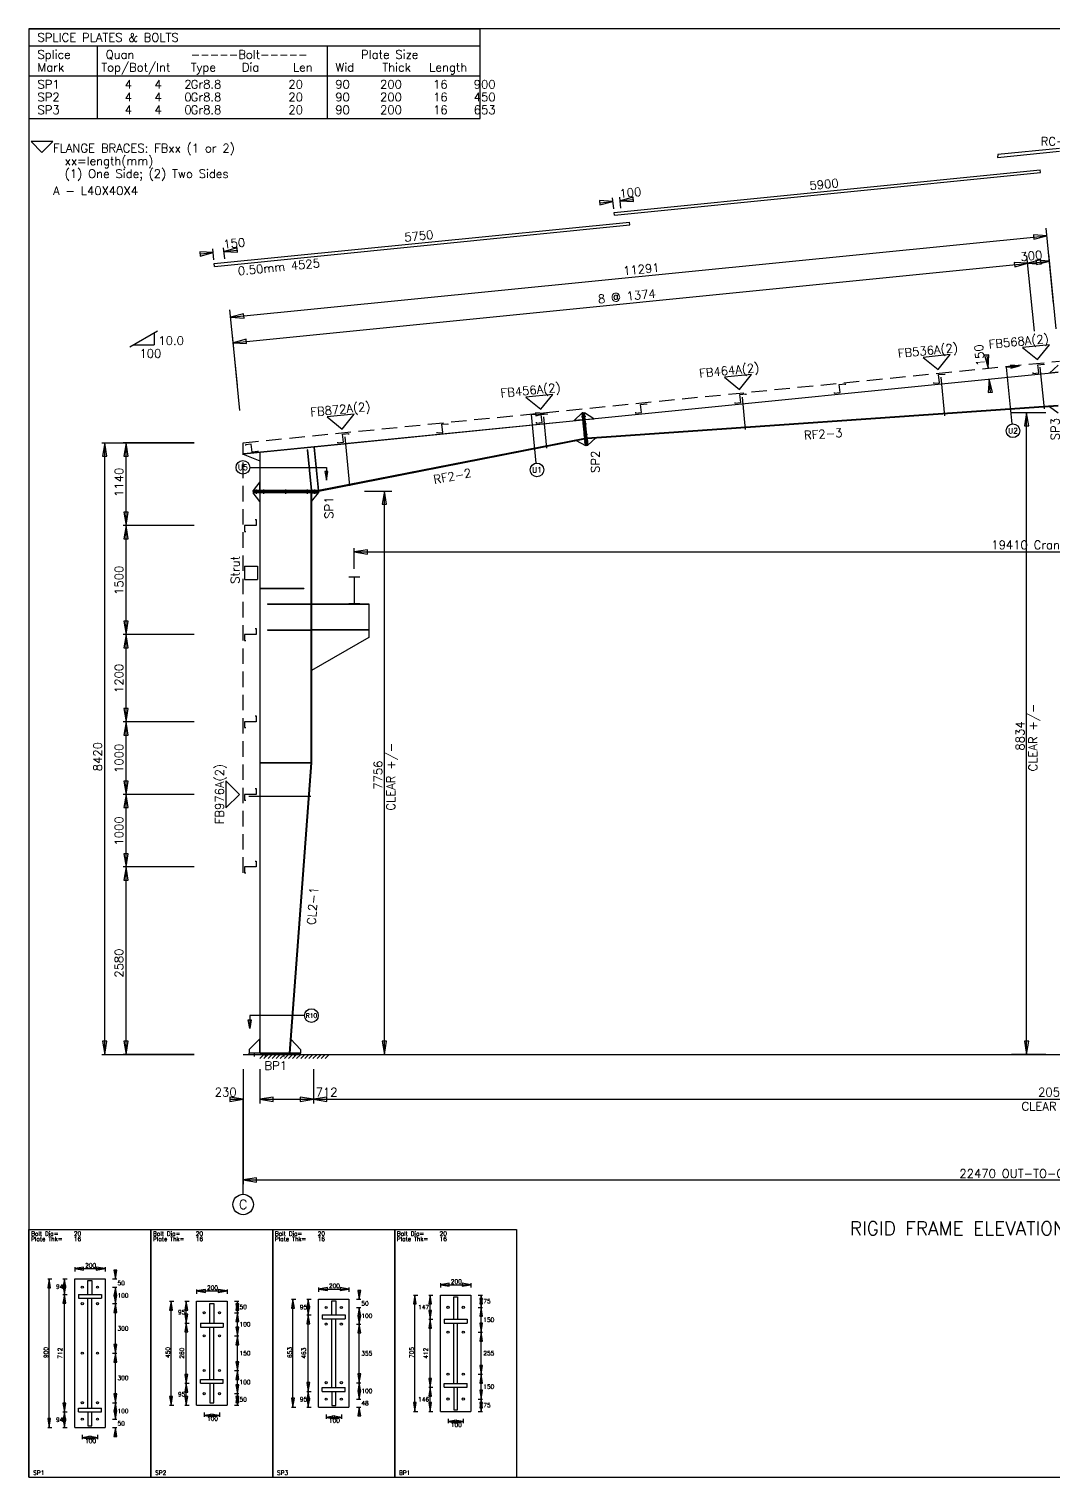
# Model space of a CAD drawing. Extents: x 0 to 28190, y 0 to 19934.
# Drawn here: x 0 to 14095, y 0 to 19934 of the extents above; entities that cross this region are included whole.
import ezdxf
from ezdxf.enums import TextEntityAlignment as Align

# ---------------------------------------------------------------- set-up
doc = ezdxf.new("R2010")
doc.units = 0
doc.linetypes.add('CONTIN', pattern=[0])
doc.linetypes.add('DASHED', pattern=[319.6, 213.1, -106.5])
doc.layers.get('0').update_dxf_attribs({"linetype": 'CONTIN'})
for name, color, linetype in [('1', 7, 'CONTIN'), ('10', 10, 'CONTIN'), ('11', 7, 'CONTIN'), ('12', 6, 'CONTIN'), ('13', 1, 'CONTIN'), ('14', 7, 'CONTIN'), ('15', 7, 'CONTIN'), ('2', 6, 'CONTIN'), ('22', 7, 'CONTIN'), ('3', 7, 'CONTIN'), ('5', 5, 'DASHED'), ('7', 7, 'CONTIN')]:
    doc.layers.add(name, color=color, linetype=linetype)
doc.styles.add('SIMPLEX', font='SIMPLEX')

# ---------------------------------------------------------------- blocks, each defined once
blk = doc.blocks.new('ARROWF')
for p, q in [((0, 0), (-183, 30)), ((-183, 30), (-183, -30)), ((-183, -30), (0, 0))]:
    blk.add_line(p, q)
blk = doc.blocks.new('EPBLK1')
for p, q in [((0, 0), (0, 1704.79675)), ((0, 1704.79675), (838.974854, 1704.79675)), ((838.974854, 1704.79675), (838.974854, 0)), ((314.61557, 340.959381), (314.61557, 1363.83765)), ((314.61557, 1363.83765), (524.359253, 1363.83765)), ((406.168671, 1257.00354), (406.168671, 1352.29028)), ((406.168671, 1352.29028), (432.806122, 1352.29028)), ((432.806122, 1352.29028), (432.806122, 1257.00354)), ((524.359253, 1363.83765), (524.359253, 340.959381)), ((340.833557, 1257.00354), (498.141327, 1257.00354)), ((340.833557, 1257.00354), (340.833557, 1230.36609)), ((340.833557, 1230.36609), (498.141327, 1230.36609)), ((406.168671, 474.430878), (406.168671, 1230.36609)), ((432.806122, 474.430878), (432.806122, 1230.36609)), ((498.141327, 1257.00354), (498.141327, 1230.36609)), ((340.833557, 474.430878), (498.141327, 474.430878)), ((340.833557, 447.793396), (340.833557, 474.430878)), ((340.833557, 447.793396), (498.141327, 447.793396)), ((406.168671, 447.793243), (406.168671, 352.506531)), ((432.806122, 352.506531), (432.806122, 447.793243)), ((498.141327, 447.793396), (498.141327, 474.430878)), ((314.61557, 340.959381), (524.359253, 340.959381)), ((406.168671, 352.506531), (432.806122, 352.506531)), ((0, 0), (838.974854, 0))]:
    blk.add_line(p, q)
for centre in [(367.051514, 1307.01086), (471.92337, 1307.01086), (367.051514, 1193.35779), (471.92337, 1193.35779), (367.051514, 852.398438), (471.92337, 852.398438), (367.051514, 511.439026), (471.92337, 511.439026), (367.051514, 397.785889), (471.92337, 397.785889)]:
    blk.add_circle(centre, 7.325299)
at = {"layer": '2'}
for p, q in [((314.61557, 1444.28259), (314.61557, 1414.98132)), ((314.61557, 1434.5155), (524.359253, 1434.5155)), ((524.359253, 1444.28259), (524.359253, 1414.98132)), ((595.037292, 1363.83765), (595.037292, 1422.38123)), ((129.041336, 1363.83765), (158.342529, 1363.83765)), ((138.808395, 340.959381), (138.808395, 1363.83765)), ((234.170486, 1363.83765), (263.47168, 1363.83765)), ((243.937546, 1257.00354), (243.937546, 1363.83765)), ((575.503174, 1363.83765), (604.804382, 1363.83765)), ((575.503174, 1307.01086), (604.804382, 1307.01086)), ((575.503174, 1307.01086), (604.804382, 1307.01086)), ((595.037292, 1193.35779), (595.037292, 1307.01086)), ((595.037292, 1248.46704), (595.037292, 1307.01086)), ((234.170486, 1257.00354), (263.47168, 1257.00354)), ((234.170486, 1257.00354), (263.47168, 1257.00354)), ((243.937546, 447.793335), (243.937546, 1257.00354)), ((575.503174, 1193.35779), (604.804382, 1193.35779)), ((575.503174, 1193.35779), (604.804382, 1193.35779)), ((595.037292, 852.398438), (595.037292, 1193.35779)), ((575.503174, 852.398438), (604.804382, 852.398438)), ((575.503174, 852.398438), (604.804382, 852.398438)), ((595.037292, 511.439026), (595.037292, 852.398438)), ((575.503174, 511.439026), (604.804382, 511.439026)), ((575.503174, 511.439026), (604.804382, 511.439026)), ((595.037292, 397.785889), (595.037292, 511.439026)), ((234.170486, 447.793335), (263.47168, 447.793335)), ((234.170486, 447.793335), (263.47168, 447.793335)), ((243.937546, 340.959381), (243.937546, 447.793335)), ((595.037292, 397.785889), (595.037292, 456.329681)), ((129.041336, 340.959381), (158.342529, 340.959381)), ((234.170486, 340.959381), (263.47168, 340.959381)), ((575.503174, 397.785889), (604.804382, 397.785889)), ((575.503174, 397.785889), (604.804382, 397.785889)), ((575.503174, 340.959381), (604.804382, 340.959381)), ((595.037292, 282.415588), (595.037292, 340.959381)), ((367.051514, 289.81546), (367.051514, 260.514282)), ((367.051514, 270.281342), (471.923309, 270.281342)), ((471.923309, 289.81546), (471.923309, 260.514282))]:
    blk.add_line(p, q, dxfattribs=at)
at = {"layer": '2', "xscale": 0.333, "yscale": 0.333, "zscale": 0.333}
for p, rotation in [((314.61557, 1434.5155), 180), ((595.037292, 1363.83765), 270), ((138.808395, 1363.83765), 90), ((243.937546, 1363.83765), 89.9999847), ((243.937546, 1257.00354), 270), ((595.037292, 1307.01086), 89.9999847), ((595.037292, 1307.01086), 450), ((243.937546, 1257.00354), 89.9999847), ((595.037292, 1193.35779), 270), ((595.037292, 1193.35779), 89.9999847), ((595.037292, 852.398438), 270), ((595.037292, 852.398438), 89.9999847), ((243.937546, 447.793335), 270), ((595.037292, 511.439026), 89.9999847), ((595.037292, 511.439026), 270), ((138.808395, 340.959381), 270), ((243.937546, 447.793335), 89.9999847), ((243.937546, 340.959381), 270), ((595.037292, 397.785889), 270), ((595.037292, 397.785889), 270), ((595.037292, 340.959381), 450), ((367.051514, 270.281342), 180)]:
    blk.add_blockref('ARROWF', p, dxfattribs=dict(at, rotation=rotation))
for p in [(524.359253, 1434.5155), (471.923309, 270.281342)]:
    blk.add_blockref('ARROWF', p, dxfattribs=at)
at = {"layer": '11', "style": 'SIMPLEX'}
for s, p in [('Bolt Dia=', (14.650599, 1660.84509)), ('Plate Thk=', (14.650599, 1624.21851)), ('20', (308.932556, 1660.84509)), ('16', (308.932556, 1624.21851)), ('200', (386.52356, 1441.84082)), ('50', (609.687927, 1320.77368)), ('100', (609.687927, 1235.53381)), ('300', (609.687927, 1008.22742)), ('300', (609.687927, 667.268066)), ('100', (609.687927, 439.961853)), ('50', (609.687927, 354.722015)), ('100', (386.52356, 233.654846)), ('SP1', (29.301197, 14.650599))]:
    blk.add_text(s, height=29.3011971, dxfattribs=at).set_placement(p)
for p in [(236.612244, 1310.42053), (236.612244, 394.376343)]:
    blk.add_text('94', height=29.3011971, dxfattribs=at).set_placement(p, align=Align.MIDDLE_RIGHT)
blk.add_text('900', height=29.3011971, rotation=90, dxfattribs=at).set_placement((131.483093, 819.43457))
blk.add_text('712', height=29.3011971, rotation=90, dxfattribs=at).set_placement((236.612244, 852.398438), align=Align.BOTTOM_CENTER)
blk = doc.blocks.new('EPBLK2')
for p, q in [((0, 0), (0, 1704.79675)), ((0, 1704.79675), (838.974854, 1704.79675)), ((838.974854, 1704.79675), (838.974854, 0)), ((314.61557, 494.391144), (314.61557, 1210.40576)), ((314.61557, 1210.40576), (524.359253, 1210.40576)), ((524.359253, 1210.40576), (524.359253, 494.391144)), ((406.168671, 1059.24707), (406.168671, 1194.23962)), ((406.168671, 1194.23962), (432.806122, 1194.23962)), ((432.806122, 1194.23962), (432.806122, 1059.24707)), ((340.833557, 1059.24707), (498.141327, 1059.24707)), ((340.833557, 1059.24707), (340.833557, 1032.60962)), ((340.833557, 1032.60962), (498.141327, 1032.60962)), ((406.168671, 672.187256), (406.168671, 1032.60962)), ((432.806122, 672.187256), (432.806122, 1032.60962)), ((498.141327, 1059.24707), (498.141327, 1032.60962)), ((340.833557, 672.187256), (498.141327, 672.187256)), ((340.833557, 645.549805), (340.833557, 672.187256)), ((340.833557, 645.549805), (498.141327, 645.549805)), ((406.168671, 645.549683), (406.168671, 510.557159)), ((432.806122, 510.557159), (432.806122, 645.549683)), ((498.141327, 645.549805), (498.141327, 672.187256)), ((406.168671, 510.557159), (432.806122, 510.557159)), ((314.61557, 494.391144), (524.359253, 494.391144)), ((0, 0), (838.974854, 0))]:
    blk.add_line(p, q)
for centre in [(367.051514, 1130.84863), (471.92337, 1130.84863), (367.051514, 971.734253), (471.92337, 971.734253), (367.051514, 733.062683), (471.92337, 733.062683), (367.051514, 573.948364), (471.92337, 573.948364)]:
    blk.add_circle(centre, 7.325299)
at = {"layer": '2'}
for p, q in [((129.041336, 1210.40576), (158.342529, 1210.40576)), ((138.808395, 494.391144), (138.808395, 1210.40576)), ((234.170486, 1210.40576), (263.47168, 1210.40576)), ((243.937546, 1059.24719), (243.937546, 1210.40576)), ((314.61557, 1290.85083), (314.61557, 1261.54968)), ((314.61557, 1281.08374), (524.359253, 1281.08374)), ((524.359253, 1290.85083), (524.359253, 1261.54968)), ((575.503174, 1210.40576), (604.804382, 1210.40576)), ((595.037292, 1130.84863), (595.037292, 1210.40576)), ((575.503174, 1130.84863), (604.804382, 1130.84863)), ((575.503174, 1130.84863), (604.804382, 1130.84863)), ((595.037292, 971.734253), (595.037292, 1130.84863)), ((234.170486, 1059.24719), (263.47168, 1059.24719)), ((234.170486, 1059.24719), (263.47168, 1059.24719)), ((243.937546, 645.549805), (243.937546, 1059.24719)), ((575.503174, 971.734253), (604.804382, 971.734253)), ((575.503174, 971.734253), (604.804382, 971.734253)), ((595.037292, 733.062683), (595.037292, 971.734253)), ((575.503174, 733.062683), (604.804382, 733.062683)), ((575.503174, 733.062683), (604.804382, 733.062683)), ((595.037292, 573.948364), (595.037292, 733.062683)), ((234.170486, 645.549805), (263.47168, 645.549805)), ((234.170486, 645.549805), (263.47168, 645.549805)), ((243.937546, 494.391144), (243.937546, 645.549805)), ((575.503174, 573.948364), (604.804382, 573.948364)), ((575.503174, 573.948364), (604.804382, 573.948364)), ((595.037292, 494.391144), (595.037292, 573.948364)), ((129.041336, 494.391144), (158.342529, 494.391144)), ((234.170486, 494.391144), (263.47168, 494.391144)), ((367.051514, 443.247223), (367.051514, 413.945984)), ((367.051514, 423.713074), (471.923309, 423.713074)), ((471.923309, 443.247223), (471.923309, 413.945984)), ((575.503174, 494.391144), (604.804382, 494.391144))]:
    blk.add_line(p, q, dxfattribs=at)
at = {"layer": '2', "xscale": 0.333, "yscale": 0.333, "zscale": 0.333}
for p, rotation in [((138.808395, 1210.40576), 90), ((243.937546, 1210.40576), 89.9999847), ((314.61557, 1281.08374), 180), ((595.037292, 1210.40576), 89.9999847), ((243.937546, 1059.24719), 270), ((595.037292, 1130.84863), 89.9999847), ((595.037292, 1130.84863), 270), ((243.937546, 1059.24719), 89.9999847), ((595.037292, 971.734253), 270), ((595.037292, 971.734253), 89.9999847), ((243.937546, 645.549805), 270), ((595.037292, 733.062683), 89.9999847), ((595.037292, 733.062683), 270), ((243.937546, 645.549805), 89.9999847), ((595.037292, 573.948364), 270), ((138.808395, 494.391144), 270), ((243.937546, 494.391144), 270), ((595.037292, 573.948364), 89.9999847), ((595.037292, 494.391144), 270), ((367.051514, 423.713074), 180)]:
    blk.add_blockref('ARROWF', p, dxfattribs=dict(at, rotation=rotation))
for p in [(524.359253, 1281.08374), (471.923309, 423.713074)]:
    blk.add_blockref('ARROWF', p, dxfattribs=at)
at = {"layer": '11', "style": 'SIMPLEX'}
for s, p in [('Bolt Dia=', (14.650599, 1660.84509)), ('Plate Thk=', (14.650599, 1624.21851)), ('20', (308.932556, 1660.84509)), ('16', (308.932556, 1624.21851)), ('200', (386.52356, 1288.40918)), ('50', (609.687927, 1155.97656)), ('100', (609.687927, 1036.64087)), ('150', (609.687927, 837.747986)), ('100', (609.687927, 638.854919)), ('50', (609.687927, 519.519104)), ('100', (386.52356, 387.086609)), ('SP2', (29.301197, 14.650599))]:
    blk.add_text(s, height=29.3011971, dxfattribs=at).set_placement(p)
for p in [(236.612244, 1134.82642), (236.612244, 569.970459)]:
    blk.add_text('95', height=29.3011971, dxfattribs=at).set_placement(p, align=Align.MIDDLE_RIGHT)
blk.add_text('450', height=29.3011971, rotation=90, dxfattribs=at).set_placement((131.483093, 819.43457))
blk.add_text('260', height=29.3011971, rotation=90, dxfattribs=at).set_placement((236.612244, 852.398438), align=Align.BOTTOM_CENTER)
blk = doc.blocks.new('EPBLK3')
for p, q in [((0, 0), (0, 1704.79675)), ((0, 1704.79675), (838.974854, 1704.79675)), ((838.974854, 1704.79675), (838.974854, 0)), ((314.61557, 481.46875), (314.61557, 1223.32825)), ((314.61557, 1223.32825), (524.359253, 1223.32825)), ((406.168671, 1115.39185), (406.168671, 1211.78101)), ((406.168671, 1211.78101), (432.806122, 1211.78101)), ((432.806122, 1211.78101), (432.806122, 1115.39185)), ((524.359253, 1223.32825), (524.359253, 481.46875)), ((340.833557, 1115.39185), (498.141327, 1115.39185)), ((340.833557, 1115.39185), (340.833557, 1088.75452)), ((498.141327, 1115.39185), (498.141327, 1088.75452)), ((340.833557, 1088.75452), (498.141327, 1088.75452)), ((406.168671, 616.065369), (406.168671, 1088.75452)), ((432.806122, 616.065369), (432.806122, 1088.75452)), ((340.833557, 616.065369), (498.141327, 616.065369)), ((340.833557, 589.427856), (340.833557, 616.065369)), ((498.141327, 589.427856), (498.141327, 616.065369)), ((340.833557, 589.427856), (498.141327, 589.427856)), ((406.168671, 589.427979), (406.168671, 493.01593)), ((432.806122, 493.01593), (432.806122, 589.427979)), ((314.61557, 481.46875), (524.359253, 481.46875)), ((406.168671, 493.01593), (432.806122, 493.01593)), ((0, 0), (838.974854, 0))]:
    blk.add_line(p, q)
for centre in [(367.051514, 1166.50171), (471.92337, 1166.50171), (367.051514, 1052.84851), (471.92337, 1052.84851), (367.051514, 649.379944), (471.92337, 649.379944), (367.051514, 535.726807), (471.92337, 535.726807)]:
    blk.add_circle(centre, 7.325299)
at = {"layer": '2'}
for p, q in [((314.61557, 1303.77332), (314.61557, 1274.47205)), ((524.359253, 1303.77332), (524.359253, 1274.47205)), ((129.041336, 1223.32825), (158.342529, 1223.32825)), ((138.808395, 481.46875), (138.808395, 1223.32825)), ((234.170486, 1223.32825), (263.47168, 1223.32825)), ((243.937546, 1115.39185), (243.937546, 1223.32825)), ((314.61557, 1294.00623), (524.359253, 1294.00623)), ((575.503174, 1223.32825), (604.804382, 1223.32825)), ((595.037292, 1223.32825), (595.037292, 1281.87207)), ((234.170486, 1115.39185), (263.47168, 1115.39185)), ((234.170486, 1115.39185), (263.47168, 1115.39185)), ((243.937546, 589.427917), (243.937546, 1115.39185)), ((575.503174, 1166.50171), (604.804382, 1166.50171)), ((575.503174, 1166.50171), (604.804382, 1166.50171)), ((595.037292, 1052.84851), (595.037292, 1166.50171)), ((595.037292, 1107.95789), (595.037292, 1166.50171)), ((575.503174, 1052.84851), (604.804382, 1052.84851)), ((575.503174, 1052.84851), (604.804382, 1052.84851)), ((595.037292, 649.379944), (595.037292, 1052.84851)), ((575.503174, 649.379944), (604.804382, 649.379944)), ((575.503174, 649.379944), (604.804382, 649.379944)), ((595.037292, 535.726807), (595.037292, 649.379944)), ((234.170486, 589.427917), (263.47168, 589.427917)), ((234.170486, 589.427917), (263.47168, 589.427917)), ((243.937546, 481.46875), (243.937546, 589.427917)), ((575.503174, 535.726807), (604.804382, 535.726807)), ((575.503174, 535.726807), (604.804382, 535.726807)), ((595.037292, 535.726807), (595.037292, 594.270569)), ((129.041336, 481.46875), (158.342529, 481.46875)), ((234.170486, 481.46875), (263.47168, 481.46875)), ((367.051514, 430.324829), (367.051514, 401.023651)), ((367.051514, 410.79071), (471.923309, 410.79071)), ((471.923309, 430.324829), (471.923309, 401.023651)), ((575.503174, 481.46875), (604.804382, 481.46875)), ((595.037292, 422.924957), (595.037292, 481.46875))]:
    blk.add_line(p, q, dxfattribs=at)
at = {"layer": '2', "xscale": 0.333, "yscale": 0.333, "zscale": 0.333}
for p, rotation in [((314.61557, 1294.00623), 180), ((138.808395, 1223.32825), 90), ((243.937546, 1223.32825), 89.9999847), ((595.037292, 1223.32825), 270), ((243.937546, 1115.39185), 89.9999847), ((243.937546, 1115.39185), 270), ((595.037292, 1166.50171), 89.9999847), ((595.037292, 1166.50171), 450), ((595.037292, 1052.84851), 270), ((595.037292, 1052.84851), 89.9999847), ((595.037292, 649.379944), 270), ((243.937546, 589.427917), 270), ((595.037292, 649.379944), 89.9999847), ((138.808395, 481.46875), 270), ((243.937546, 589.427917), 89.9999847), ((243.937546, 481.46875), 270), ((595.037292, 535.726807), 270), ((595.037292, 535.726807), 270), ((367.051514, 410.79071), 180), ((595.037292, 481.46875), 450)]:
    blk.add_blockref('ARROWF', p, dxfattribs=dict(at, rotation=rotation))
for p in [(524.359253, 1294.00623), (471.923309, 410.79071)]:
    blk.add_blockref('ARROWF', p, dxfattribs=at)
at = {"layer": '11', "style": 'SIMPLEX'}
for s, p in [('Bolt Dia=', (14.650599, 1660.84509)), ('Plate Thk=', (14.650599, 1624.21851)), ('20', (308.932556, 1660.84509)), ('16', (308.932556, 1624.21851)), ('200', (386.52356, 1301.33154)), ('50', (609.687927, 1180.2644)), ('100', (609.687927, 1095.02454)), ('355', (609.687927, 836.463684)), ('100', (609.687927, 577.902771)), ('48', (609.687927, 493.947174)), ('100', (386.52356, 374.164215)), ('SP3', (29.301197, 14.650599))]:
    blk.add_text(s, height=29.3011971, dxfattribs=at).set_placement(p)
for p in [(236.612244, 1169.35999), (236.612244, 535.448303)]:
    blk.add_text('95', height=29.3011971, dxfattribs=at).set_placement(p, align=Align.MIDDLE_RIGHT)
blk.add_text('653', height=29.3011971, rotation=90, dxfattribs=at).set_placement((131.483093, 819.434631))
blk.add_text('463', height=29.3011971, rotation=90, dxfattribs=at).set_placement((236.612244, 852.409851), align=Align.BOTTOM_CENTER)
blk = doc.blocks.new('EPBLK4')
for p, q in [((0, 0), (0, 1704.79675)), ((0, 1704.79675), (838.974854, 1704.79675)), ((838.974854, 1704.79675), (838.974854, 0)), ((314.61557, 451.87915), (314.61557, 1252.91772)), ((314.61557, 1252.91772), (524.359253, 1252.91772)), ((406.168671, 1085.84753), (406.168671, 1241.37048)), ((406.168671, 1241.37048), (432.806122, 1241.37048)), ((432.806122, 1241.37048), (432.806122, 1085.84753)), ((524.359253, 1252.91772), (524.359253, 451.87915)), ((340.833557, 1085.84753), (498.141327, 1085.84753)), ((340.833557, 1085.84753), (340.833557, 1059.21008)), ((340.833557, 1059.21008), (498.141327, 1059.21008)), ((406.168671, 644.211548), (406.168671, 1059.21008)), ((432.806122, 644.211548), (432.806122, 1059.21008)), ((498.141327, 1085.84753), (498.141327, 1059.21008)), ((340.833557, 644.211548), (498.141327, 644.211548)), ((340.833557, 617.574097), (340.833557, 644.211548)), ((340.833557, 617.574097), (498.141327, 617.574097)), ((406.168671, 617.573975), (406.168671, 463.4263)), ((432.806122, 463.4263), (432.806122, 617.573975)), ((498.141327, 617.574097), (498.141327, 644.211548)), ((314.61557, 451.87915), (524.359253, 451.87915)), ((406.168671, 463.4263), (432.806122, 463.4263)), ((0, 0), (838.974854, 0))]:
    blk.add_line(p, q)
for centre in [(367.051514, 1167.67798), (471.92337, 1167.67798), (367.051514, 997.198242), (471.92337, 997.198242), (367.051514, 707.598694), (471.92337, 707.598694), (367.051514, 537.119019), (471.92337, 537.119019)]:
    blk.add_circle(centre, 7.325299)
at = {"layer": '2'}
for p, q in [((314.61557, 1333.36279), (314.61557, 1304.06152)), ((314.61557, 1323.5957), (524.359253, 1323.5957)), ((524.359253, 1333.36279), (524.359253, 1304.06152)), ((129.041336, 1252.91772), (158.342529, 1252.91772)), ((138.808395, 451.87915), (138.808395, 1252.91772)), ((234.170486, 1252.91772), (263.47168, 1252.91772)), ((243.937546, 1085.84766), (243.937546, 1252.91772)), ((575.503174, 1252.91772), (604.804382, 1252.91772)), ((595.037292, 1167.67798), (595.037292, 1252.91772)), ((575.503174, 1167.67798), (604.804382, 1167.67798)), ((575.503174, 1167.67798), (604.804382, 1167.67798)), ((595.037292, 997.198242), (595.037292, 1167.67798)), ((234.170486, 1085.84766), (263.47168, 1085.84766)), ((234.170486, 1085.84766), (263.47168, 1085.84766)), ((243.937546, 617.574097), (243.937546, 1085.84766)), ((575.503174, 997.198242), (604.804382, 997.198242)), ((575.503174, 997.198242), (604.804382, 997.198242)), ((595.037292, 707.598694), (595.037292, 997.198242)), ((575.503174, 707.598694), (604.804382, 707.598694)), ((575.503174, 707.598694), (604.804382, 707.598694)), ((595.037292, 537.119019), (595.037292, 707.598694)), ((234.170486, 617.574097), (263.47168, 617.574097)), ((234.170486, 617.574097), (263.47168, 617.574097)), ((243.937546, 451.87915), (243.937546, 617.574097)), ((575.503174, 537.119019), (604.804382, 537.119019)), ((575.503174, 537.119019), (604.804382, 537.119019)), ((595.037292, 451.87915), (595.037292, 537.119019)), ((129.041336, 451.87915), (158.342529, 451.87915)), ((234.170486, 451.87915), (263.47168, 451.87915)), ((367.051514, 400.73526), (367.051514, 371.434052)), ((471.923309, 400.73526), (471.923309, 371.434052)), ((575.503174, 451.87915), (604.804382, 451.87915)), ((367.051514, 381.201111), (471.923309, 381.201111))]:
    blk.add_line(p, q, dxfattribs=at)
at = {"layer": '2', "xscale": 0.333, "yscale": 0.333, "zscale": 0.333}
for p, rotation in [((314.61557, 1323.5957), 180), ((138.808395, 1252.91772), 90), ((243.937546, 1252.91772), 89.9999847), ((595.037292, 1252.91772), 89.9999847), ((595.037292, 1167.67798), 270), ((243.937546, 1085.84766), 270), ((595.037292, 1167.67798), 89.9999847), ((243.937546, 1085.84766), 89.9999847), ((595.037292, 997.198242), 89.9999847), ((595.037292, 997.198242), 270), ((595.037292, 707.598694), 89.9999847), ((595.037292, 707.598694), 270), ((243.937546, 617.574097), 89.9999847), ((243.937546, 617.574097), 270), ((138.808395, 451.87915), 270), ((243.937546, 451.87915), 270), ((595.037292, 537.119019), 89.9999847), ((595.037292, 537.119019), 270), ((595.037292, 451.87915), 270), ((367.051514, 381.201111), 180)]:
    blk.add_blockref('ARROWF', p, dxfattribs=dict(at, rotation=rotation))
for p in [(524.359253, 1323.5957), (471.923309, 381.201111)]:
    blk.add_blockref('ARROWF', p, dxfattribs=at)
at = {"layer": '11', "style": 'SIMPLEX'}
for s, p in [('Bolt Dia=', (14.650599, 1660.84509)), ('Plate Thk=', (14.650599, 1624.21851)), ('20', (308.932556, 1660.84509)), ('16', (308.932556, 1624.21851)), ('200', (386.52356, 1330.92102)), ('75', (609.687927, 1195.64722)), ('150', (609.687927, 1067.78748)), ('255', (609.687927, 837.747864)), ('150', (609.687927, 607.708252)), ('75', (609.687927, 479.84848)), ('100', (386.52356, 344.574616)), ('BP1', (29.301197, 14.650599))]:
    blk.add_text(s, height=29.3011971, dxfattribs=at).set_placement(p)
for s, p in [('147', (236.612244, 1169.38269)), ('146', (236.612244, 534.726624))]:
    blk.add_text(s, height=29.3011971, dxfattribs=at).set_placement(p, align=Align.MIDDLE_RIGHT)
blk.add_text('705', height=29.3011971, rotation=90, dxfattribs=at).set_placement((131.483093, 819.43457))
blk.add_text('412', height=29.3011971, rotation=90, dxfattribs=at).set_placement((236.612244, 851.710876), align=Align.BOTTOM_CENTER)
blk = doc.blocks.new('WSECTN')
for p, q in [((-76.2, 25.4), (76.2, 25.4)), ((0, 0), (0, 25.4)), ((-76.2, 0), (76.2, 0))]:
    blk.add_line(p, q)
blk = doc.blocks.new('ZCOL')
for p, q in [((10.2, 0), (0, 0)), ((0, 0), (0, -25.4)), ((10.2, -2.5), (10.2, 0)), ((-10.2, -25.4), (-10.2, -22.9)), ((0, -25.4), (-10.2, -25.4))]:
    blk.add_line(p, q)
blk = doc.blocks.new('MARKER')
for p, q in [((187.527664, 187.527664), (-187.52766, 187.527664)), ((-187.52766, 187.527664), (0, 0)), ((0, 0), (187.527664, 187.527664))]:
    blk.add_line(p, q)
blk = doc.blocks.new('CUTFRM')
for p, q in [((0, 0), (0, -25.4)), ((0, -25.4), (-178.15128, -25.4))]:
    blk.add_line(p, q)
blk = doc.blocks.new('ARROWPF')
for p, q in [((0, 0), (-122, 20)), ((-122, 20), (-122, -20)), ((-122, -20), (0, 0))]:
    blk.add_line(p, q)
blk = doc.blocks.new('FRAME2')
at = {"layer": '1'}
for p, q in [((10383.04, 12348.2861), (11235, 12433.4824)), ((10386.832, 12386.1973), (10383.04, 12348.2861)), ((11235, 12471.0137), (10386.832, 12386.1973)), ((5105.4082, 11590.0254), (10971.6504, 12176.6484)), ((10975.4414, 12138.7383), (10971.6504, 12176.6484)), ((5109.19873, 11552.1143), (10975.4414, 12138.7383)), ((5109.19873, 11552.1143), (5105.4082, 11590.0254)), ((-397.40649, 10886.583), (5319.58008, 11458.2822)), ((-393.61539, 10848.6729), (5323.37109, 11420.3711)), ((5323.37109, 11420.3711), (5319.58008, 11458.2822)), ((-393.61539, 10848.6729), (-397.40649, 10886.583)), ((4707.62012, 8739.00879), (11218.5029, 9390.09766)), ((11219, 9385.12109), (4708.11816, 8734.03418)), ((11219, 9385.12109), (4708.11816, 8734.03418)), ((10967.5137, 9460.04004), (11024.75, 8887.67969)), ((11099.001, 9378.14648), (11219, 9486.77344)), ((11219, 9390.14648), (11099.001, 9378.14648)), ((9600.53223, 9323.34277), (9653.58008, 8792.86719)), ((6866.36816, 9049.92578), (6911.0376, 8603.22754)), ((4132.20557, 8776.50879), (4175.15234, 8347.03516)), ((4556.2749, 8724.87988), (4666.32617, 8830.35352)), ((4658.66504, 8779.33887), (4715.77881, 8785.0498)), ((4658.66504, 8779.33887), (4715.77881, 8785.0498)), ((4682.24707, 8831.94629), (4666.32617, 8830.35352)), ((4711.10303, 8382.58691), (4666.32617, 8830.35352)), ((4666.32617, 8830.35352), (4666.32617, 8830.35352)), ((4675.6792, 8736.82031), (4666.32617, 8830.35352)), ((4682.24707, 8831.94629), (4698.16699, 8833.53809)), ((4682.24707, 8831.94629), (4727.02393, 8384.17871)), ((4682.24707, 8831.94629), (4727.02393, 8384.17871)), ((4742.94385, 8385.77051), (4698.16699, 8833.53809)), ((4827.0249, 8750.94922), (4698.16699, 8833.53809)), ((4698.16699, 8833.53809), (4698.16699, 8833.53809)), ((4707.62012, 8739.00879), (4698.16699, 8833.53809)), ((11219, 8932.87598), (4733.04297, 8484.78613)), ((11218.6553, 8932.85156), (4733.1958, 8484.79688)), ((4733.54102, 8479.80859), (11219, 8927.86328)), ((11219, 8927.86328), (11099.001, 8919.57324)), ((11099.001, 8919.57324), (11219, 8833.98047)), ((10, 8270.25195), (4675.68018, 8736.82031)), ((4676.27588, 8730.84863), (10.597, 8264.28125)), ((4676.27588, 8730.84863), (979.247986, 8361.14648)), ((4675.6792, 8736.82031), (4556.2749, 8724.87988)), ((4668.61475, 8679.83496), (4725.72998, 8685.54688)), ((4668.61475, 8679.83496), (4725.72998, 8685.54688)), ((4676.27588, 8730.84863), (4675.68018, 8736.82031)), ((4676.27588, 8730.84863), (4701.30176, 8480.5957)), ((4707.62012, 8739.00879), (4827.0249, 8750.94922)), ((4708.11816, 8734.03418), (4707.62012, 8739.00879)), ((4733.04297, 8484.78613), (4708.11816, 8734.03418)), ((4701.30176, 8480.5957), (1038.99988, 7763.62891)), ((4700.56396, 8480.45117), (1038.99988, 7763.62891)), ((1040.53699, 7755.77783), (4702.10205, 8472.60059)), ((1398.14172, 8503.10352), (1465.78992, 7826.61816)), ((4702.10205, 8472.60059), (4583.81836, 8449.44336)), ((4583.81836, 8449.44336), (4711.10303, 8382.58691)), ((4683.54102, 8530.5791), (4740.65576, 8536.29004)), ((4683.54102, 8530.5791), (4740.65576, 8536.29004)), ((4693.49072, 8431.07617), (4750.60547, 8436.78711)), ((4693.49072, 8431.07617), (4750.60547, 8436.78711)), ((4700.56396, 8480.45117), (4702.10205, 8472.60059)), ((4702.10205, 8472.60059), (4711.10303, 8382.58691)), ((4727.02393, 8384.17871), (4711.10303, 8382.58691)), ((4711.10303, 8382.58691), (4711.10303, 8382.58691)), ((4727.02393, 8384.17871), (4742.94385, 8385.77051)), ((4733.04297, 8484.78613), (4733.04297, 8484.78613)), ((4733.1958, 8484.79688), (4733.54102, 8479.80859)), ((4733.54102, 8479.80859), (4853.31201, 8488.08301)), ((4733.54102, 8479.80859), (4742.94385, 8385.77051)), ((4853.31201, 8488.08301), (4742.94385, 8385.77051)), ((4742.94385, 8385.77051), (4742.94385, 8385.77051)), ((229.999985, 8286.22168), (0, 8263.22168)), ((0, 8263.22168), (229.999985, 8171.22217)), ((10.597, 8264.28125), (10, 8270.25195)), ((236, 8286.22168), (229.999985, 8286.22168)), ((229.999985, 8286.22168), (229.999985, 7763.62891)), ((979.247986, 8361.14648), (236, 8286.82227)), ((236, 7763.62891), (236, 8286.82227)), ((236, 7763.62891), (236, 8286.22168)), ((886.262939, 8321.14844), (880.291992, 8320.55176)), ((886.262939, 8321.14844), (880.291992, 8320.55176)), ((886.262939, 8321.14844), (880.291992, 8320.55176)), ((880.291992, 8320.55176), (936.015015, 7763.33057)), ((880.291992, 8320.55176), (936.015015, 7763.33057)), ((880.291992, 8320.55176), (936.015015, 7763.33057)), ((886.262939, 8321.14844), (941.984924, 7763.92822)), ((886.262939, 8321.14844), (941.984924, 7763.92822)), ((886.262939, 8321.14844), (941.984924, 7763.92822)), ((1038.99988, 7763.62891), (979.247986, 8361.14648)), ((979.247986, 8361.14648), (1038.99988, 7763.62891)), ((229.999985, 7883.62891), (136, 7763.62891)), ((186, 7718.92969), (186, 7776.3291)), ((186, 7718.92969), (186, 7776.3291)), ((229.999985, 7763.62891), (229.999985, 7883.62891)), ((286, 7718.92969), (286, 7776.3291)), ((286, 7718.92969), (286, 7776.3291)), ((586, 7718.92969), (586, 7776.3291)), ((586, 7718.92969), (586, 7776.3291)), ((886, 7718.92969), (886, 7776.3291)), ((886, 7718.92969), (886, 7776.3291)), ((986, 7718.92969), (986, 7776.3291)), ((986, 7718.92969), (986, 7776.3291)), ((1036, 7763.62891), (136, 7763.62891)), ((136, 7747.62793), (136, 7763.62891)), ((136, 7763.62891), (136, 7763.62891)), ((229.999985, 7763.62891), (136, 7763.62891)), ((136, 7747.62793), (1036, 7747.62793)), ((136, 7747.62793), (136, 7731.62891)), ((136, 7747.62793), (1036, 7747.62793)), ((1036, 7731.62891), (136, 7731.62891)), ((229.999985, 7611.62988), (136, 7731.62891)), ((136, 7731.62891), (136, 7731.62891)), ((229.999985, 7731.62891), (136, 7731.62891)), ((236, 7763.62891), (229.999985, 7763.62891)), ((236, 7731.62891), (229.999985, 7731.62891)), ((229.999985, 7731.62891), (229.999985, 16)), ((229.999985, 7731.62891), (229.999985, 7611.62988)), ((1038.99988, 7763.62891), (236, 7763.62891)), ((936, 7731.62891), (236, 7731.62891)), ((236, 4015.99976), (236, 7731.62891)), ((236, 16), (236, 7731.62891)), ((936, 4015.99976), (936, 7731.62891)), ((936, 7731.62891), (936, 7731.62891)), ((936, 4015.99976), (936, 7731.62891)), ((936, 7731.62891), (941.999939, 7731.62891)), ((941.984924, 7763.92822), (936.015015, 7763.33057)), ((941.984924, 7763.92822), (936.015015, 7763.33057)), ((941.984924, 7763.92822), (936.015015, 7763.33057)), ((941.999939, 7731.62891), (941.999939, 4015.99976)), ((941.999939, 7731.62891), (941.999939, 7611.62988)), ((941.999939, 7611.62988), (1036, 7731.62891)), ((941.999939, 7731.62891), (1036, 7731.62891)), ((1036, 7747.62793), (1036, 7763.62891)), ((1036, 7747.62793), (1036, 7731.62891)), ((1036, 7731.62891), (1036, 7731.62891)), ((1038.99988, 7763.62891), (1038.99988, 7763.62891)), ((1038.99988, 7763.62891), (1038.99988, 7763.62891)), ((1038.99988, 7763.62891), (1040.53699, 7755.77783)), ((236, 6420), (836, 6420)), ((236, 6420), (236, 6414)), ((236, 6420), (836, 6420)), ((236, 6420), (236, 6414)), ((236, 6420), (836, 6420)), ((236, 6420), (236, 6414)), ((236, 6414), (836, 6414)), ((236, 6414), (836, 6414)), ((236, 6414), (836, 6414)), ((836, 6420), (836, 6414)), ((836, 6420), (836, 6414)), ((836, 6420), (836, 6414)), ((336, 6204), (936, 6204)), ((336, 6204), (336, 6198)), ((336, 6204), (936, 6204)), ((336, 6204), (336, 6198)), ((336, 6204), (936, 6204)), ((336, 6204), (336, 6198)), ((336, 6198), (936, 6198)), ((336, 6198), (936, 6198)), ((336, 6198), (936, 6198)), ((936, 6204), (936, 6198)), ((936, 6204), (936, 6198)), ((936, 6204), (936, 6198)), ((941.999939, 6204), (1730, 6204)), ((941.999939, 6204), (1730, 6204)), ((941.999939, 6204), (1730, 6204)), ((941.999939, 6196), (1730, 6196)), ((941.999939, 6196), (1730, 6196)), ((941.999939, 6196), (1730, 6196)), ((1730, 6204), (1730, 5838)), ((1730, 6204), (1730, 5838)), ((1730, 6204), (1730, 5838)), ((336, 5844), (936, 5844)), ((336, 5844), (336, 5838)), ((336, 5844), (936, 5844)), ((336, 5844), (336, 5838)), ((336, 5844), (936, 5844)), ((336, 5844), (336, 5838)), ((336, 5838), (936, 5838)), ((336, 5838), (936, 5838)), ((336, 5838), (936, 5838)), ((936, 5844), (936, 5838)), ((936, 5844), (936, 5838)), ((936, 5844), (936, 5838)), ((1730, 5846), (941.999939, 5846)), ((1730, 5846), (941.999939, 5846)), ((1730, 5846), (941.999939, 5846)), ((1730, 5838), (941.999939, 5838)), ((1730, 5838), (941.999939, 5838)), ((1730, 5838), (941.999939, 5838)), ((1730, 5838), (1730, 5738)), ((1730, 5738), (941.999939, 5283.04688)), ((936, 4015.99976), (236, 4015.99976)), ((236, 16), (236, 4015.99976)), ((236, 4015.99976), (936, 4015.99976)), ((636, 16), (936, 4015.99976)), ((636.033997, 16.448999), (936, 4015.99976)), ((941.982971, 4015.55103), (642.017029, 16)), ((936, 4015.99976), (936, 4015.99976)), ((936, 4015.99976), (941.982971, 4015.55103)), ((936, 4015.99976), (941.999939, 4015.99976)), ((80.431122, 3554.42773), (933.620911, 3554.42749)), ((229.999985, 213), (82.999992, 66)), ((229.999985, 16), (229.999985, 213)), ((642.017029, 16), (656.700989, 211.792007)), ((656.700989, 211.792007), (787.807983, 66)), ((82.999992, 66), (82.999992, 16)), ((787.807983, 16), (82.999992, 16)), ((82.999992, 0), (82.999992, 16)), ((229.999985, 16), (82.999992, 16)), ((82.999992, 0), (787.807983, 0)), ((158, -28.700001), (158, 28.700001)), ((236, 16), (229.999985, 16)), ((236, 16), (636, 16)), ((308, -28.700001), (308, 28.700001)), ((562.807983, -28.700001), (562.807983, 28.700001)), ((636.033997, 16.448999), (642.017029, 16)), ((642.017029, 16), (787.807983, 16)), ((712.807983, -28.700001), (712.807983, 28.700001)), ((787.807983, 66), (787.807983, 16)), ((787.807983, 0), (787.807983, 16))]:
    blk.add_line(p, q, dxfattribs=at)
at = {"layer": '10'}
for p, q in [((19.052082, 6720.4751), (19.052025, 6539.5249)), ((19.052082, 6720.4751), (200.002075, 6720.4751)), ((200.002075, 6720.4751), (200.002014, 6539.5249)), ((19.052025, 6539.5249), (200.002014, 6539.5249))]:
    blk.add_line(p, q, dxfattribs=at)
at = {"layer": '12'}
for p, q in [((5100.31885, 11640.915), (5085.15771, 11792.5254)), ((5199.82275, 11650.8652), (5184.66162, 11802.4756)), ((-402.49557, 10937.4736), (-417.65652, 11089.083)), ((-253.23994, 10952.3984), (-268.40097, 11104.0088)), ((10892.042, 9957.76758), (10788.5654, 10992.5332)), ((11190.5879, 9987.62207), (11087.1113, 11022.3877)), ((-44.412216, 8864.12207), (-147.88876, 9898.88672)), ((11046.4238, 8834), (10577.6045, 8834)), ((-1943.2438, 8420), (-673.52905, 8420)), ((-673.52905, 8420), (-1650.2318, 8420)), ((1671.07312, 7755.80029), (2046.12854, 7755.80029)), ((-673.52905, 7279.99951), (-1650.2318, 7279.99951)), ((-673.52905, 5780), (-1650.2318, 5780)), ((-673.52905, 4580), (-1650.2318, 4580)), ((-673.52905, 3580), (-1650.2318, 3580)), ((-673.52905, 2580), (-1650.2318, 2580)), ((-1943.2438, 0), (-673.52905, 0)), ((-673.52905, 0), (-1650.2318, 0)), ((1671.07312, 0), (2046.12854, 0)), ((11046.4238, 0), (10577.6045, 0)), ((0, -204.57562), (0, -673.39471)), ((0, -321.7804), (0, -1784.496)), ((230.000015, -204.57562), (230.000015, -673.39471)), ((230.000015, -204.57562), (230.000015, -673.39471)), ((968.102417, -204.57562), (968.102417, -673.39471)), ((968.102417, -204.57562), (968.102417, -673.39471)), ((0, -1925.142), (0, -617.13647))]:
    blk.add_line(p, q, dxfattribs=at)
at = {"layer": '13'}
blk.add_circle((0, -2065.7876), 140.645737, dxfattribs=at)
at = {"layer": '2'}
for p, q in [((5189.75049, 11751.5859), (5364.68506, 11769.0791)), ((4915.31201, 11724.1416), (5090.24658, 11741.6348)), ((11155.6016, 10337.4912), (11052.124, 11372.2568)), ((-172.69769, 10146.9756), (11062.3018, 11270.4766)), ((-587.5022, 11020.7002), (-412.5675, 11038.1934)), ((-263.31195, 11053.1191), (-88.377258, 11070.6123)), ((-137.71074, 9797.10645), (11097.2891, 10920.6064)), ((-79.399162, 9213.99121), (-182.8757, 10248.7568)), ((10235.4697, 9620.23145), (10252.9629, 9445.2959)), ((10285.3818, 9121.10547), (10267.8887, 9296.04102)), ((10782.1807, 0), (10782.1807, 8834)), ((-1904.1794, 0), (-1904.1794, 8420)), ((-1611.1674, 0), (-1611.1674, 8420)), ((1943.8407, 0), (1943.8407, 7755.80029)), ((1530, 6682.51563), (1530, 6968.06982)), ((1530, 6916.92627), (20940, 6916.92627)), ((0, 0), (22470, 0)), ((230.000015, 0), (1207.30957, 0)), ((230.000015, -56.258297), (286.258301, 0)), ((286.258301, -56.258297), (342.516602, 0)), ((342.516602, -56.258297), (398.774872, 0)), ((398.774872, -56.258297), (455.033173, 0)), ((455.033173, -56.258297), (511.291443, 0)), ((511.291443, -56.258297), (567.549744, 0)), ((567.549744, -56.258297), (623.808044, 0)), ((623.808044, -56.258297), (680.066345, 0)), ((680.066345, -56.258297), (736.324646, 0)), ((736.324646, -56.258297), (792.582886, 0)), ((792.582886, -56.258297), (848.841187, 0)), ((848.841187, -56.258297), (905.099426, 0)), ((905.099426, -56.258297), (961.357788, 0)), ((961.357788, -56.258297), (1017.61609, 0)), ((1017.61609, -56.258297), (1073.87439, 0)), ((1073.87439, -56.258297), (1130.13269, 0)), ((1130.13269, -56.258297), (1186.39099, 0)), ((-175.80717, -617.13647), (0, -617.13647)), ((230.000015, -617.13647), (968.102417, -617.13647)), ((230.000015, -617.13647), (405.80719, -617.13647)), ((968.102417, -617.13647), (21501.9004, -617.13647)), ((0, -1728.238), (22470, -1728.238))]:
    blk.add_line(p, q, dxfattribs=at)
at = {"layer": '3'}
for p, q in [((-1558.8237, 9738.69043), (-1177.1752, 9959.03613)), ((-1225.8964, 9930.90723), (-1225.8964, 9766.82031)), ((-1510.1027, 9766.82031), (-1225.8964, 9766.82031))]:
    blk.add_line(p, q, dxfattribs=at)
at = {"layer": '5'}
for p, q in [((0, 8420), (11235, 9543.5)), ((0, 2500), (0, 8420))]:
    blk.add_line(p, q, dxfattribs=at)
at = {"layer": '7'}
for centre in [(10595.7148, 8585.57617), (-3.812552, 8081.08887), (4044.64648, 8046.20557), (940.015076, 534.460999)]:
    blk.add_circle(centre, 93.763832, dxfattribs=at)
at = {"layer": '1', "yscale": 14.4094477, "zscale": 14.4094477, "rotation": 180}
blk.add_blockref('WSECTN', (1530, 6569.99951), dxfattribs=at)
at = {"layer": '10'}
for p, xscale, yscale, zscale, rotation in [((10949.4844, 9383.3457), -8, -4.4055119, -4.4055119, 5.71059464), ((8215.41992, 9109.93945), -8, -4.4055119, -4.4055119, 5.71059464), ((9582.50293, 9246.64746), -8, -4.4055119, -4.4055119, 5.71059464), ((6848.33838, 8973.23145), -8, -4.4055119, -4.4055119, 5.71059464), ((4114.17529, 8699.81445), -8, -4.4055119, -4.4055119, 5.71059464), ((5481.25684, 8836.52344), -8, -4.4055119, -4.4055119, 5.71059464), ((2747.19336, 8563.11719), -8, -4.4055119, -4.4055119, 5.71059464), ((122.844048, 8290.42676), 8, -4.405498, -4.405498, 5.71059464), ((1380.11169, 8426.4082), -8, -4.4055119, -4.4055119, 5.71059464), ((180.952286, 7279.99951), 8, -6.3740158, -6.3740158, 89.9999847), ((180.951813, 5780), 8, -6.3740158, -6.3740158, 89.9999847), ((180.951447, 4580), 8, -6.3740158, -6.3740158, 89.9999847), ((180.951126, 3580), 8, -6.3740158, -6.3740158, 89.9999847), ((180.950806, 2580), 8, -6.3740158, -6.3740158, 89.9999847)]:
    blk.add_blockref('ZCOL', p, dxfattribs=dict(at, xscale=xscale, yscale=yscale, zscale=zscale, rotation=rotation))
at = {"layer": '2'}
for p, rotation in [((5090.24658, 11741.6348), 365.710602), ((5189.75049, 11751.5859), 185.710602), ((11062.3018, 11270.4766), 5.71059464), ((-412.5675, 11038.1934), 365.710602), ((-263.31195, 11053.1191), 185.710602), ((10798.7432, 10890.752), 5.71059464), ((10798.7432, 10890.752), 185.710602), ((11097.2891, 10920.6064), 5.71059464), ((-172.69769, 10146.9756), 185.710602), ((-137.71074, 9797.10645), 185.710602), ((10252.9629, 9445.2959), 275.710602), ((10267.8887, 9296.04102), 95.7105942), ((10782.1807, 8834), 90), ((-1904.1794, 8420), 90), ((-1611.1674, 8420), 90), ((1943.8407, 7755.80029), 90), ((-1611.1674, 7279.99951), 270), ((-1611.1674, 7279.99951), 90), ((1530, 6916.92627), 180), ((-1611.1674, 5780), 270), ((-1611.1674, 5780), 90), ((-1611.1674, 4580), 270), ((-1611.1674, 4580), 90), ((-1611.1674, 3580), 270), ((-1611.1674, 3580), 90), ((-1611.1674, 2580), 270), ((-1611.1674, 2580), 90), ((-1904.1794, 0), 270), ((-1611.1674, 0), 270), ((-1611.1674, 0), 270), ((1943.8407, 0), -90), ((10782.1807, 0), -90), ((230.000015, -617.13647), 180), ((230.000015, -617.13647), 180), ((968.102417, -617.13647), 180), ((0, -1728.238), 180)]:
    blk.add_blockref('ARROWF', p, dxfattribs=dict(at, rotation=rotation))
for p in [(0, -617.13647), (968.102417, -617.13647)]:
    blk.add_blockref('ARROWF', p, dxfattribs=at)
at = {"layer": '3'}
for p, rotation in [((10931.3652, 9564.53516), 5.71059464), ((9564.38379, 9427.83789), 5.71059464), ((6830.21973, 9154.4209), 5.71059464), ((4096.05664, 8881.00391), 5.71059464), ((1361.99268, 8607.59766), 5.71059464), ((-51.142776, 3580), 89.9999847)]:
    blk.add_blockref('MARKER', p, dxfattribs=dict(at, rotation=rotation))
at = {"layer": '7'}
for p, yscale, zscale, rotation in [((10586.3896, 8678.875), 30.9388294, 30.9388294, 185.710602), ((4035.32202, 8139.50488), 26.4048805, 26.4048805, 185.710587), ((89.951279, 8081.08691), 41.5867157, 41.5867157, 90)]:
    blk.add_blockref('CUTFRM', p, dxfattribs=dict(at, yscale=yscale, zscale=zscale, rotation=rotation))
for p, rotation in [((10685.5068, 9478.54199), 365.710602), ((4145.89063, 8824.58105), 365.710571), ((1146.24915, 7902.90771), 270)]:
    blk.add_blockref('ARROWPF', p, dxfattribs=dict(at, rotation=rotation))
at = {"layer": '7', "xscale": -1, "rotation": 90}
blk.add_blockref('ARROWPF', (89.953361, 356.287354), dxfattribs=at)
at = {"layer": '7', "xscale": -1, "yscale": 29.775692, "zscale": 29.775692, "rotation": -90}
blk.add_blockref('CUTFRM', (846.251221, 534.458496), dxfattribs=at)
at = {"layer": '11', "style": 'SIMPLEX'}
for s, rotation, p in [('5900', 5.71059464, (7801.69043, 11899.1104)), ('100', 5.71059464, (5185.86377, 11790.4561)), ('150', 5.71059464, (-267.19901, 11091.9893)), ('5750', 5.71059464, (2224.2478, 11188.2061)), ('300', 5.71059464, (10704.6582, 10920.6064)), ('11291', 5.71059464, (5236.82471, 10727.1914)), ('8 @ 1374', 5.71059464, (4888.99316, 10339.04)), ('150', 95.7105942, (10210.2012, 9480.2832)), ('1140', 90.000206, (-1650.2371, 7674.19287)), ('1500', 90.000206, (-1650.2377, 6324.8916)), ('1200', 90.000206, (-1650.2371, 4974.8916)), ('CLEAR +/-', 90, (10928.6865, 3895.43896)), ('8834', 90, (10752.8789, 4182.59033)), ('8420', 90.000206, (-1943.2478, 3897.45386)), ('1000', 90.000206, (-1650.2367, 3874.8916)), ('CLEAR +/-', 90, (2090.34668, 3356.33887)), ('7756', 90, (1914.53955, 3643.49023)), ('1000', 90.000206, (-1650.2367, 2874.8916)), ('2580', 90.000206, (-1650.2394, 1055.59033))]:
    blk.add_text(s, height=117.204788, rotation=rotation, dxfattribs=at).set_placement(p)
for s, p in [('19410 Crane Span', (10297.3623, 6955.99414)), ('230', (-390.68259, -578.06818)), ('712', (997.403626, -578.06818)), ('20586', (10941.9893, -578.06818)), ('CLEAR +/-', (10713.4404, -773.40558)), ('22470 OUT-TO-OUT OF STEEL', (9857.84375, -1698.9368))]:
    blk.add_text(s, height=117.204788, dxfattribs=at).set_placement(p)
at = {"layer": '13', "style": 'SIMPLEX'}
blk.add_text('C', height=126.581177, dxfattribs=at).set_placement((0, -2065.7876), align=Align.MIDDLE_CENTER)
at = {"layer": '15', "style": 'SIMPLEX'}
blk.add_text('RC-01', height=117.204788, dxfattribs=at).set_placement((10977.1504, 12510.082))
blk.add_text('0.50mm 4525', height=117.204788, rotation=5.71059464, dxfattribs=at).set_placement((-67.07885, 10724.2773))
blk.add_text('RIGID FRAME ELEVATION: FRAME LINE 2  3  5', height=187.527664, dxfattribs=at).set_placement((11235, -2487.7249), align=Align.CENTER)
at = {"layer": '3', "style": 'SIMPLEX'}
for s, p in [('10.0', (-1167.2939, 9766.82031)), ('100', (-1426.6019, 9591.0127)), ('BP1', (293.768982, -212.52744))]:
    blk.add_text(s, height=117.204788, dxfattribs=at).set_placement(p)
for s, rotation, p in [('FB536A(2)', 5.71059464, (9018.12109, 9589.94434)), ('FB568A(2)', 5.71059464, (10268.4795, 9714.97949)), ('FB464A(2)', 5.71059464, (6283.95703, 9316.52734)), ('FB456A(2)', 5.71059464, (3549.7937, 9043.11035)), ('FB872A(2)', 5.71059464, (932.353027, 8781.36621)), (' RF2-3', 3.95555424, (7645.36523, 8459.16699)), ('SP3', 90, (11235, 8454.75488)), ('SP2', 90, (4905.55225, 8005.35059)), (' RF2-2', 10.8729973, (2553.52954, 7837.62646)), ('SP1', 90, (1239.15967, 7373.16553)), ('Strut', 89.9999847, (-51.143932, 6478.60693)), ('FB976A(2)', 89.9999847, (-266.79971, 3169.78345)), (' CL2-1', 85.7278595, (989.941772, 1699.12427))]:
    blk.add_text(s, height=117.204788, rotation=rotation, dxfattribs=at).set_placement(p)
at = {"layer": '7', "style": 'SIMPLEX'}
for s, height, p in [('U2', 75.0110626, (10595.7148, 8548.07031)), ('U5', 75.0110626, (-3.812552, 8043.5835)), ('U1', 75.0110626, (4044.64648, 8008.7002)), ('R10', 60.0088501, (940.015076, 504.456543))]:
    blk.add_text(s, height=height, dxfattribs=at).set_placement(p, align=Align.CENTER)
blk = doc.blocks.new('RF2BLT1', base_point=(0, 26.67))
at = {"layer": '3'}
for p, q in [((0, 26.67), (134.62, 26.67)), ((0, 26.67), (0, 0)), ((134.62, 0), (134.62, 26.67)), ((0, 21.59), (134.62, 21.59)), ((20.32, 21.59), (20.32, 0)), ((88.9, 21.59), (88.9, 0)), ((0, 12.7), (134.62, 12.7)), ((0, 0), (134.62, 0)), ((0, 0), (134.62, 0))]:
    blk.add_line(p, q, dxfattribs=at)
at = {"layer": '1', "style": 'SIMPLEX'}
for s, p in [('SPLICE PLATES & BOLTS', (2.54, 22.86)), ('Splice', (2.54, 17.78)), ('Quan', (22.86, 17.78)), ('-----Bolt-----', (48.26, 17.78)), ('Plate Size', (99.06, 17.78)), ('Mark', (2.54, 13.97)), ('Top/Bot/Int', (21.59, 13.97)), ('Type', (48.26, 13.97)), ('Dia', (63.5, 13.97)), ('Len', (78.74, 13.97)), ('Wid', (91.44, 13.97)), ('Thick', (105.41, 13.97)), ('Length', (119.38, 13.97)), ('SP1', (2.54, 8.89)), ('   4', (22.86, 8.89)), ('   4', (31.75, 8.89)), ('   2', (40.64, 8.89)), ('Gr8.8', (48.26, 8.89)), ('        20', (62.23, 8.89)), ('        90', (76.2, 8.89)), ('       200', (91.44, 8.89)), ('        16', (105.41, 8.89)), ('       900', (119.38, 8.89)), ('SP2', (2.54, 5.08)), ('   4', (22.86, 5.08)), ('   4', (31.75, 5.08)), ('   0', (40.64, 5.08)), ('Gr8.8', (48.26, 5.08)), ('        20', (62.23, 5.08)), ('        90', (76.2, 5.08)), ('       200', (91.44, 5.08)), ('        16', (105.41, 5.08)), ('       450', (119.38, 5.08)), ('SP3', (2.54, 1.27)), ('   4', (22.86, 1.27)), ('   4', (31.75, 1.27)), ('   0', (40.64, 1.27)), ('Gr8.8', (48.26, 1.27)), ('        20', (62.23, 1.27)), ('        90', (76.2, 1.27)), ('       200', (91.44, 1.27)), ('        16', (105.41, 1.27)), ('       653', (119.38, 1.27))]:
    blk.add_text(s, height=2.54, dxfattribs=at).set_placement(p)
blk = doc.blocks.new('RF2FBR')
at = {"xscale": 0.8, "yscale": 0.8, "zscale": 0.8}
blk.add_blockref('MARKER', (179.323334, -351.61435), dxfattribs=at)
at = {"layer": '14', "style": 'SIMPLEX'}
for s, p in [('FLANGE BRACES: FBxx (1 or 2)', (331.689545, -351.61435)), ('  xx=length(mm)', (331.689545, -527.42151)), ('  (1) One Side; (2) Two Sides', (331.689545, -703.2287)), ('A - L40X40X4', (331.689545, -937.63831))]:
    blk.add_text(s, height=117.204788, dxfattribs=at).set_placement(p)

msp = doc.modelspace()

# ---------------------------------------------------------------- linework, layer by layer
at = {"layer": '22'}
for p, q in [((28189.5527, 19934.043), (0, 19934.043)), ((0, 19934.043), (0, 0)), ((0, 0), (28189.5527, 0))]:
    msp.add_line(p, q, dxfattribs=at)

# ---------------------------------------------------------------- block references
for name, p, xscale, yscale, zscale in [('RF2BLT1', (0, 19934.043), 46.1436157, 46.1436157, 46.1436157), ('EPBLK1', (0, 0), 2, 2, 2), ('EPBLK2', (1677.94971, 0), 2, 2, 2), ('EPBLK3', (3355.89941, 0), 2, 2, 2), ('EPBLK4', (5033.84912, 0), 2, 2, 2)]:
    msp.add_blockref(name, p, dxfattribs=dict(xscale=xscale, yscale=yscale, zscale=zscale))
for name, p in [('RF2FBR', (0, 18586.1875)), ('FRAME2', (2947.6814, 5817.72754))]:
    msp.add_blockref(name, p)

doc.saveas('drawing.dxf')
